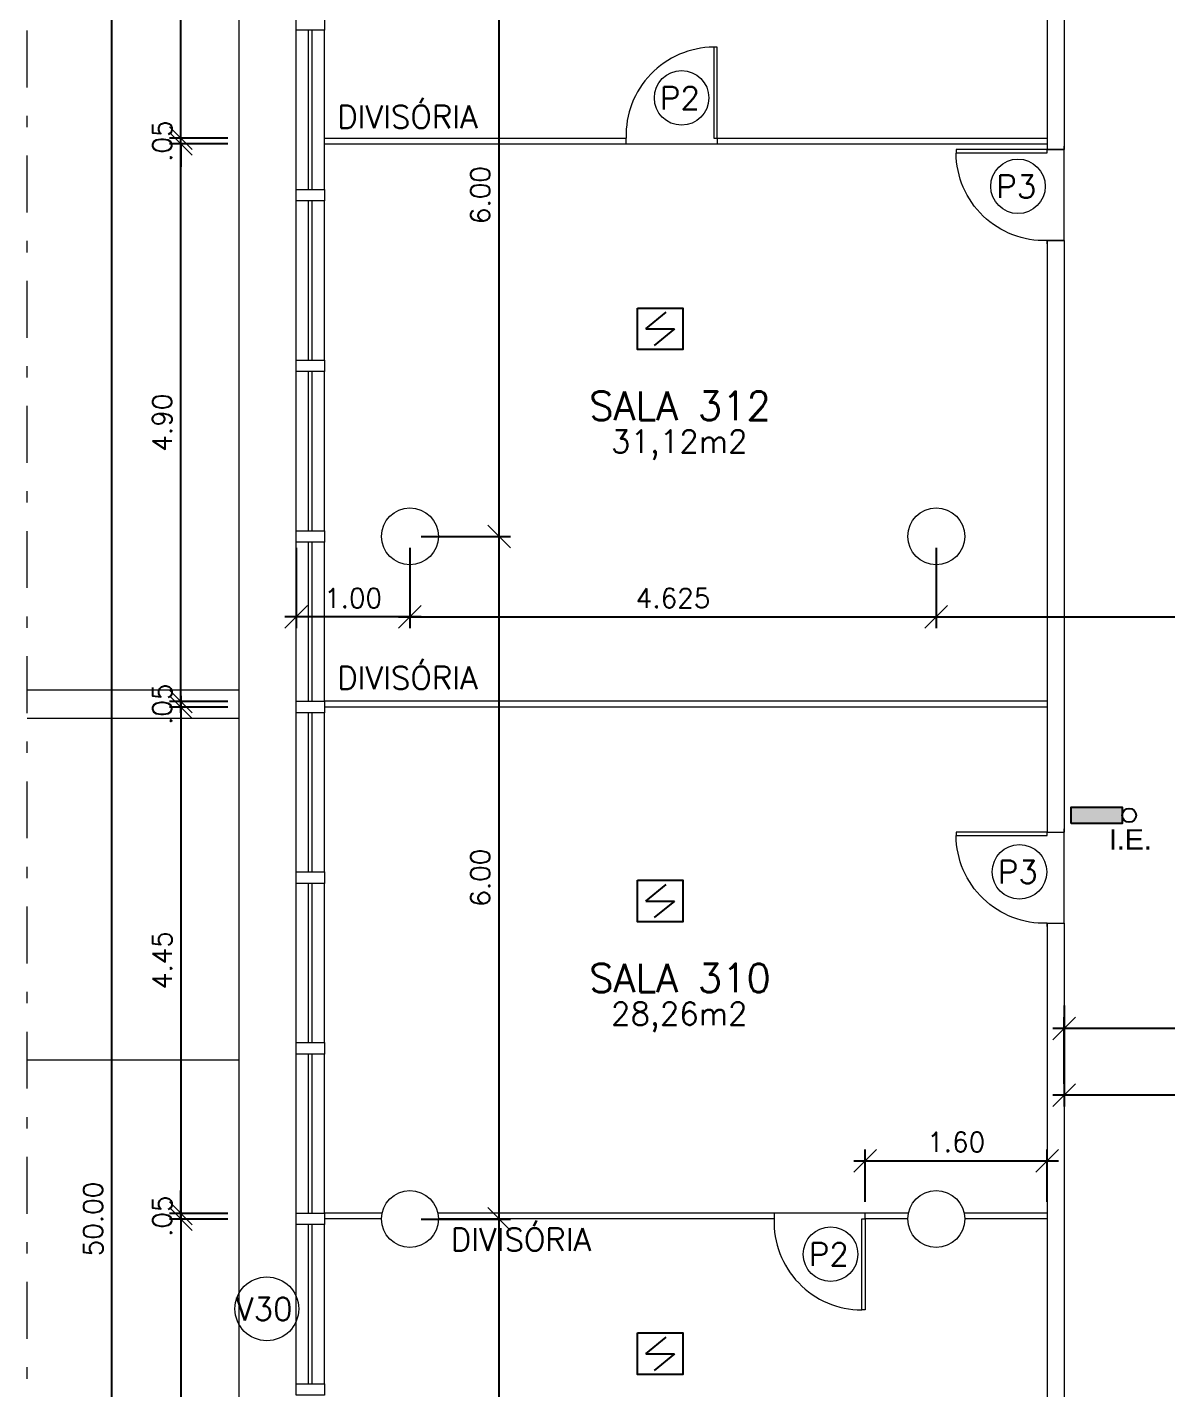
# Model space of a CAD drawing. Header units: millimetres. Extents: x 521 to 1055, y 261 to 520.
# Drawn here: x 563.33 to 573.35, y 397.75 to 409.72 of the extents above; entities that cross this region are included whole.
import ezdxf
from ezdxf.enums import TextEntityAlignment as Align

# ---------------------------------------------------------------- set-up
doc = ezdxf.new("R2010")
doc.units = ezdxf.units.MM
doc.linetypes.add('CONTINU', pattern=[0])
doc.linetypes.add('DASHDOTX2', pattern=[2, 1, -0.5, 0, -0.5])
doc.layers.add('0.1', color=8, linetype='Continuous', lineweight=13)
doc.layers.add('ppci', color=8, linetype='Continuous')
doc.styles.add('ROMANS', font='romans')
doc.styles.get("Standard").update_dxf_attribs({"font": 'romans.shx'})
doc.styles.add('STYLE1', font='sanss___.ttf')
doc.dimstyles.new('Fares Eng - 50', dxfattribs={"dimscale": 2, "dimtxt": 0.085, "dimasz": 0.1, "dimexe": 0.05, "dimexo": 0.05, "dimgap": 0.04, "dimtad": 1, "dimzin": 4, "dimdsep": 46, "dimtxsty": 'ROMANS', "dimblk1": 'OBLIQUE', "dimblk2": 'OBLIQUE', "dimsah": 1, "dimcen": 0.05, "dimdle": 0.05, "dimclrd": 8, "dimclre": 8, "dimclrt": 8, "dimaunit": 1, "dimadec": 0, "dimazin": 0, "dimtfac": 1, "dimtix": 1, "dimtmove": 2, "dimatfit": 0, "dimldrblk": 'OPEN90', "dimfxl": 1, "dimtolj": 1, "dimtzin": 0, "dimarcsym": 0})

# ---------------------------------------------------------------- blocks, each defined once
blk = doc.blocks.new('P80')
for points in [[(0, 0.86), (0, 0.83), (0.15, 0.83), (0.15, 0.86)], [(0, 0), (0, 0.03), (0.15, 0.03), (0.15, 0)]]:
    blk.add_lwpolyline(points)
blk.add_lwpolyline([(-0.8, 0.06), (0, 0.06), (0, 0.03), (-0.8, 0.03)], close=True)
at = {"color": 8}
blk.add_arc((-0.025, 0.056), 0.775, 88.1408, 179.6698, dxfattribs=at)
blk = doc.blocks.new('_OBLIQUE')
at = {"color": 0, "linetype": 'ByBlock'}
blk.add_line((-0.5, -0.5), (0.5, 0.5), dxfattribs=at)
blk = doc.blocks.new('*D911')
at = {"layer": '0.1', "color": 8, "linetype": 'CONTINU', "lineweight": -2, "transparency": 16777216}
for p, q in [((565.688, 405.146), (565.688, 404.439)), ((566.688, 405.146), (566.688, 404.439)), ((566.788, 404.539), (565.588, 404.539))]:
    blk.add_line(p, q, dxfattribs=at)
at = {"layer": 'DEFPOINTS', "color": 0, "linetype": 'CONTINU', "lineweight": -2, "transparency": 16777216}
for p in [(565.688, 405.246), (566.688, 405.246), (565.688, 404.539)]:
    blk.add_point(p, dxfattribs=at)
at = {"layer": '0.1', "color": 8, "linetype": 'CONTINU', "lineweight": -2, "transparency": 16777216, "xscale": 0.2, "yscale": 0.2, "zscale": 0.2, "rotation": 180}
blk.add_blockref('_OBLIQUE', (565.688, 404.539), dxfattribs=at)
at = {"layer": '0.1', "color": 8, "linetype": 'CONTINU', "lineweight": -2, "transparency": 16777216, "xscale": 0.2, "yscale": 0.2, "zscale": 0.2}
blk.add_blockref('_OBLIQUE', (566.688, 404.539), dxfattribs=at)
at = {"layer": '0.1', "color": 8, "linetype": 'CONTINU', "transparency": 16777216, "insert": (566.188, 404.704), "char_height": 0.17, "attachment_point": 5, "style": 'ROMANS'}
blk.add_mtext('\\A1;1.00', dxfattribs=at)
blk = doc.blocks.new('_Open90')
at = {"color": 0, "linetype": 'ByBlock', "lineweight": -2}
for p, q in [((0, 0), (-1, 0)), ((-0.5, 0.5), (0, 0)), ((0, 0), (-0.5, -0.5))]:
    blk.add_line(p, q, dxfattribs=at)
blk = doc.blocks.new('*D912')
at = {"layer": '0.1', "color": 8, "linetype": 'CONTINU', "lineweight": -2, "transparency": 16777216}
for p, q in [((566.688, 405.146), (566.688, 404.439)), ((571.313, 405.146), (571.313, 404.439)), ((566.588, 404.539), (571.413, 404.539))]:
    blk.add_line(p, q, dxfattribs=at)
at = {"layer": 'DEFPOINTS', "color": 0, "linetype": 'CONTINU', "lineweight": -2, "transparency": 16777216}
for p in [(566.688, 405.246), (571.313, 405.246), (571.313, 404.539)]:
    blk.add_point(p, dxfattribs=at)
at = {"layer": '0.1', "color": 8, "linetype": 'CONTINU', "lineweight": -2, "transparency": 16777216, "xscale": 0.2, "yscale": 0.2, "zscale": 0.2, "rotation": 180}
blk.add_blockref('_OBLIQUE', (566.688, 404.539), dxfattribs=at)
at = {"layer": '0.1', "color": 8, "linetype": 'CONTINU', "lineweight": -2, "transparency": 16777216, "xscale": 0.2, "yscale": 0.2, "zscale": 0.2}
blk.add_blockref('_OBLIQUE', (571.313, 404.539), dxfattribs=at)
at = {"layer": '0.1', "color": 8, "linetype": 'CONTINU', "transparency": 16777216, "insert": (569, 404.704), "char_height": 0.17, "attachment_point": 5, "style": 'ROMANS'}
blk.add_mtext('\\A1;4.625', dxfattribs=at)
blk = doc.blocks.new('*D913')
at = {"layer": '0.1', "color": 8, "linetype": 'CONTINU', "lineweight": -2, "transparency": 16777216}
for p, q in [((571.313, 405.146), (571.313, 404.439)), ((576.063, 405.146), (576.063, 404.439)), ((571.213, 404.539), (576.163, 404.539))]:
    blk.add_line(p, q, dxfattribs=at)
at = {"layer": 'DEFPOINTS', "color": 0, "linetype": 'CONTINU', "lineweight": -2, "transparency": 16777216}
for p in [(571.313, 405.246), (576.063, 405.246), (576.063, 404.539)]:
    blk.add_point(p, dxfattribs=at)
at = {"layer": '0.1', "color": 8, "linetype": 'CONTINU', "lineweight": -2, "transparency": 16777216, "xscale": 0.2, "yscale": 0.2, "zscale": 0.2, "rotation": 180}
blk.add_blockref('_OBLIQUE', (571.313, 404.539), dxfattribs=at)
at = {"layer": '0.1', "color": 8, "linetype": 'CONTINU', "lineweight": -2, "transparency": 16777216, "xscale": 0.2, "yscale": 0.2, "zscale": 0.2}
blk.add_blockref('_OBLIQUE', (576.063, 404.539), dxfattribs=at)
at = {"layer": '0.1', "color": 8, "linetype": 'CONTINU', "transparency": 16777216, "insert": (573.688, 404.704), "char_height": 0.17, "attachment_point": 5, "style": 'ROMANS'}
blk.add_mtext('\\A1;4.75', dxfattribs=at)
blk = doc.blocks.new('*D917')
at = {"layer": '0.1', "color": 8, "linetype": 'CONTINU', "lineweight": -2, "transparency": 16777216}
for p, q in [((572.438, 401.122), (572.438, 400.234)), ((574.938, 400.035), (574.938, 400.434)), ((575.038, 400.334), (572.338, 400.334))]:
    blk.add_line(p, q, dxfattribs=at)
at = {"layer": 'DEFPOINTS', "color": 0, "linetype": 'CONTINU', "lineweight": -2, "transparency": 16777216}
for p in [(572.438, 401.222), (572.438, 400.334), (574.938, 399.935)]:
    blk.add_point(p, dxfattribs=at)
at = {"layer": '0.1', "color": 8, "linetype": 'CONTINU', "lineweight": -2, "transparency": 16777216, "xscale": 0.2, "yscale": 0.2, "zscale": 0.2, "rotation": 180}
blk.add_blockref('_OBLIQUE', (572.438, 400.334), dxfattribs=at)
at = {"layer": '0.1', "color": 8, "linetype": 'CONTINU', "lineweight": -2, "transparency": 16777216, "xscale": 0.2, "yscale": 0.2, "zscale": 0.2}
blk.add_blockref('_OBLIQUE', (574.938, 400.334), dxfattribs=at)
at = {"layer": '0.1', "color": 8, "linetype": 'CONTINU', "transparency": 16777216, "insert": (573.688, 400.499), "char_height": 0.17, "attachment_point": 5, "style": 'ROMANS'}
blk.add_mtext('\\A1;2.50', dxfattribs=at)
blk = doc.blocks.new('*D925')
at = {"layer": '0.1', "color": 8, "linetype": 'CONTINU', "lineweight": -2, "transparency": 16777216}
for p, q in [((564.068, 374.146), (564.068, 424.346)), ((564.475, 424.246), (563.968, 424.246)), ((564.475, 374.246), (563.968, 374.246))]:
    blk.add_line(p, q, dxfattribs=at)
at = {"layer": 'DEFPOINTS', "color": 0, "linetype": 'CONTINU', "lineweight": -2, "transparency": 16777216}
for p in [(564.068, 424.246), (564.575, 424.246), (564.575, 374.246)]:
    blk.add_point(p, dxfattribs=at)
at = {"layer": '0.1', "color": 8, "linetype": 'CONTINU', "lineweight": -2, "transparency": 16777216, "xscale": 0.2, "yscale": 0.2, "zscale": 0.2}
for p, rotation in [((564.068, 424.246), 90), ((564.068, 374.246), 270)]:
    blk.add_blockref('_OBLIQUE', p, dxfattribs=dict(at, rotation=rotation))
at = {"layer": '0.1', "color": 8, "linetype": 'CONTINU', "transparency": 16777216, "insert": (563.903, 399.246), "char_height": 0.17, "attachment_point": 5, "rotation": 90, "style": 'ROMANS'}
blk.add_mtext('\\A1;50.00', dxfattribs=at)
blk = doc.blocks.new('*D998')
at = {"layer": '0.1', "color": 8, "linetype": 'CONTINU', "lineweight": -2, "transparency": 16777216}
for p, q in [((572.438, 400.434), (572.438, 401.021)), ((581.588, 400.434), (581.588, 401.021)), ((581.688, 400.921), (572.338, 400.921))]:
    blk.add_line(p, q, dxfattribs=at)
at = {"layer": 'DEFPOINTS', "color": 0, "linetype": 'CONTINU', "lineweight": -2, "transparency": 16777216}
for p in [(572.438, 400.921), (572.438, 400.334), (581.588, 400.334)]:
    blk.add_point(p, dxfattribs=at)
at = {"layer": '0.1', "color": 8, "linetype": 'CONTINU', "lineweight": -2, "transparency": 16777216, "xscale": 0.2, "yscale": 0.2, "zscale": 0.2, "rotation": 180}
blk.add_blockref('_OBLIQUE', (572.438, 400.921), dxfattribs=at)
at = {"layer": '0.1', "color": 8, "linetype": 'CONTINU', "lineweight": -2, "transparency": 16777216, "xscale": 0.2, "yscale": 0.2, "zscale": 0.2}
blk.add_blockref('_OBLIQUE', (581.588, 400.921), dxfattribs=at)
at = {"layer": '0.1', "color": 8, "linetype": 'CONTINU', "transparency": 16777216, "insert": (577.013, 401.086), "char_height": 0.17, "attachment_point": 5, "style": 'ROMANS'}
blk.add_mtext('\\A1;9.15', dxfattribs=at)
blk = doc.blocks.new('*D1008')
at = {"layer": '0.1', "color": 8, "linetype": 'CONTINU', "lineweight": -2, "transparency": 16777216}
for p, q in [((567.471, 393.146), (567.471, 399.346)), ((566.788, 399.246), (567.571, 399.246)), ((566.788, 393.246), (567.571, 393.246))]:
    blk.add_line(p, q, dxfattribs=at)
at = {"layer": 'DEFPOINTS', "color": 0, "linetype": 'CONTINU', "lineweight": -2, "transparency": 16777216}
for p in [(566.688, 399.246), (567.471, 399.246), (566.688, 393.246)]:
    blk.add_point(p, dxfattribs=at)
at = {"layer": '0.1', "color": 8, "linetype": 'CONTINU', "lineweight": -2, "transparency": 16777216, "xscale": 0.2, "yscale": 0.2, "zscale": 0.2}
for p, rotation in [((567.471, 399.246), 90), ((567.471, 393.246), 270)]:
    blk.add_blockref('_OBLIQUE', p, dxfattribs=dict(at, rotation=rotation))
at = {"layer": '0.1', "color": 8, "linetype": 'CONTINU', "transparency": 16777216, "insert": (567.306, 396.246), "char_height": 0.17, "attachment_point": 5, "rotation": 90, "style": 'ROMANS'}
blk.add_mtext('\\A1;6.00', dxfattribs=at)
blk = doc.blocks.new('*D1009')
at = {"layer": '0.1', "color": 8, "linetype": 'CONTINU', "lineweight": -2, "transparency": 16777216}
for p, q in [((567.471, 399.146), (567.471, 405.346)), ((566.788, 405.246), (567.571, 405.246)), ((566.788, 399.246), (567.571, 399.246))]:
    blk.add_line(p, q, dxfattribs=at)
at = {"layer": 'DEFPOINTS', "color": 0, "linetype": 'CONTINU', "lineweight": -2, "transparency": 16777216}
for p in [(566.688, 405.246), (567.471, 405.246), (566.688, 399.246)]:
    blk.add_point(p, dxfattribs=at)
at = {"layer": '0.1', "color": 8, "linetype": 'CONTINU', "lineweight": -2, "transparency": 16777216, "xscale": 0.2, "yscale": 0.2, "zscale": 0.2}
for p, rotation in [((567.471, 405.246), 90), ((567.471, 399.246), 270)]:
    blk.add_blockref('_OBLIQUE', p, dxfattribs=dict(at, rotation=rotation))
at = {"layer": '0.1', "color": 8, "linetype": 'CONTINU', "transparency": 16777216, "insert": (567.306, 402.246), "char_height": 0.17, "attachment_point": 5, "rotation": 90, "style": 'ROMANS'}
blk.add_mtext('\\A1;6.00', dxfattribs=at)
blk = doc.blocks.new('*D1010')
at = {"layer": '0.1', "color": 8, "linetype": 'CONTINU', "lineweight": -2, "transparency": 16777216}
for p, q in [((567.471, 405.146), (567.471, 411.346)), ((566.788, 411.246), (567.571, 411.246)), ((566.788, 405.246), (567.571, 405.246))]:
    blk.add_line(p, q, dxfattribs=at)
at = {"layer": 'DEFPOINTS', "color": 0, "linetype": 'CONTINU', "lineweight": -2, "transparency": 16777216}
for p in [(566.688, 411.246), (567.471, 411.246), (566.688, 405.246)]:
    blk.add_point(p, dxfattribs=at)
at = {"layer": '0.1', "color": 8, "linetype": 'CONTINU', "lineweight": -2, "transparency": 16777216, "xscale": 0.2, "yscale": 0.2, "zscale": 0.2}
for p, rotation in [((567.471, 411.246), 90), ((567.471, 405.246), 270)]:
    blk.add_blockref('_OBLIQUE', p, dxfattribs=dict(at, rotation=rotation))
at = {"layer": '0.1', "color": 8, "linetype": 'CONTINU', "transparency": 16777216, "insert": (567.306, 408.246), "char_height": 0.17, "attachment_point": 5, "rotation": 90, "style": 'ROMANS'}
blk.add_mtext('\\A1;6.00', dxfattribs=at)
blk = doc.blocks.new('*D963')
at = {"layer": '0.1', "color": 8, "linetype": 'CONTINU', "lineweight": -2, "transparency": 16777216}
for p, q in [((564.675, 403.796), (564.675, 403.996)), ((565.088, 403.796), (564.575, 403.796)), ((565.088, 403.746), (564.575, 403.746)), ((564.675, 403.746), (564.675, 403.796)), ((564.675, 403.746), (564.675, 403.546))]:
    blk.add_line(p, q, dxfattribs=at)
at = {"layer": 'DEFPOINTS', "color": 0, "linetype": 'CONTINU', "lineweight": -2, "transparency": 16777216}
for p in [(564.675, 403.796), (565.188, 403.796), (565.188, 403.746)]:
    blk.add_point(p, dxfattribs=at)
at = {"layer": '0.1', "color": 8, "linetype": 'CONTINU', "lineweight": -2, "transparency": 16777216, "xscale": 0.2, "yscale": 0.2, "zscale": 0.2}
for p, rotation in [((564.675, 403.796), 270), ((564.675, 403.746), 90)]:
    blk.add_blockref('_OBLIQUE', p, dxfattribs=dict(at, rotation=rotation))
at = {"layer": '0.1', "color": 8, "linetype": 'CONTINU', "transparency": 16777216, "insert": (564.51, 403.771), "char_height": 0.17, "attachment_point": 5, "rotation": 90, "style": 'ROMANS'}
blk.add_mtext('\\A1;.05', dxfattribs=at)
blk = doc.blocks.new('*D964')
at = {"layer": '0.1', "color": 8, "linetype": 'CONTINU', "lineweight": -2, "transparency": 16777216}
for p, q in [((564.675, 403.696), (564.675, 408.796)), ((565.088, 408.696), (564.575, 408.696)), ((565.088, 403.796), (564.575, 403.796))]:
    blk.add_line(p, q, dxfattribs=at)
at = {"layer": 'DEFPOINTS', "color": 0, "linetype": 'CONTINU', "lineweight": -2, "transparency": 16777216}
for p in [(564.675, 408.696), (565.188, 408.696), (565.188, 403.796)]:
    blk.add_point(p, dxfattribs=at)
at = {"layer": '0.1', "color": 8, "linetype": 'CONTINU', "lineweight": -2, "transparency": 16777216, "xscale": 0.2, "yscale": 0.2, "zscale": 0.2}
for p, rotation in [((564.675, 408.696), 90), ((564.675, 403.796), 270)]:
    blk.add_blockref('_OBLIQUE', p, dxfattribs=dict(at, rotation=rotation))
at = {"layer": '0.1', "color": 8, "linetype": 'CONTINU', "transparency": 16777216, "insert": (564.51, 406.246), "char_height": 0.17, "attachment_point": 5, "rotation": 90, "style": 'ROMANS'}
blk.add_mtext('\\A1;4.90', dxfattribs=at)
blk = doc.blocks.new('*D965')
at = {"layer": '0.1', "color": 8, "linetype": 'CONTINU', "lineweight": -2, "transparency": 16777216}
for p, q in [((564.675, 408.746), (564.675, 408.946)), ((565.088, 408.746), (564.575, 408.746)), ((564.675, 408.696), (564.675, 408.746)), ((565.088, 408.696), (564.575, 408.696)), ((564.675, 408.696), (564.675, 408.496))]:
    blk.add_line(p, q, dxfattribs=at)
at = {"layer": 'DEFPOINTS', "color": 0, "linetype": 'CONTINU', "lineweight": -2, "transparency": 16777216}
for p in [(564.675, 408.746), (565.188, 408.746), (565.188, 408.696)]:
    blk.add_point(p, dxfattribs=at)
at = {"layer": '0.1', "color": 8, "linetype": 'CONTINU', "lineweight": -2, "transparency": 16777216, "xscale": 0.2, "yscale": 0.2, "zscale": 0.2}
for p, rotation in [((564.675, 408.746), 270), ((564.675, 408.696), 90)]:
    blk.add_blockref('_OBLIQUE', p, dxfattribs=dict(at, rotation=rotation))
at = {"layer": '0.1', "color": 8, "linetype": 'CONTINU', "transparency": 16777216, "insert": (564.51, 408.721), "char_height": 0.17, "attachment_point": 5, "rotation": 90, "style": 'ROMANS'}
blk.add_mtext('\\A1;.05', dxfattribs=at)
blk = doc.blocks.new('*D966')
at = {"layer": '0.1', "color": 8, "linetype": 'CONTINU', "lineweight": -2, "transparency": 16777216}
for p, q in [((564.675, 408.646), (564.675, 417.696)), ((565.088, 417.596), (564.575, 417.596)), ((565.088, 408.746), (564.575, 408.746))]:
    blk.add_line(p, q, dxfattribs=at)
at = {"layer": 'DEFPOINTS', "color": 0, "linetype": 'CONTINU', "lineweight": -2, "transparency": 16777216}
for p in [(564.675, 417.596), (565.188, 417.596), (565.188, 408.746)]:
    blk.add_point(p, dxfattribs=at)
at = {"layer": '0.1', "color": 8, "linetype": 'CONTINU', "lineweight": -2, "transparency": 16777216, "xscale": 0.2, "yscale": 0.2, "zscale": 0.2}
for p, rotation in [((564.675, 417.596), 90), ((564.675, 408.746), 270)]:
    blk.add_blockref('_OBLIQUE', p, dxfattribs=dict(at, rotation=rotation))
at = {"layer": '0.1', "color": 8, "linetype": 'CONTINU', "transparency": 16777216, "insert": (564.51, 413.171), "char_height": 0.17, "attachment_point": 5, "rotation": 90, "style": 'ROMANS'}
blk.add_mtext('\\A1;8.85', dxfattribs=at)
blk = doc.blocks.new('*D1021')
at = {"layer": '0.1', "color": 8, "linetype": 'CONTINU', "lineweight": -2, "transparency": 16777216}
for p, q in [((564.675, 399.346), (564.675, 393.196)), ((565.088, 399.246), (564.575, 399.246)), ((565.088, 393.296), (564.575, 393.296))]:
    blk.add_line(p, q, dxfattribs=at)
at = {"layer": 'DEFPOINTS', "color": 0, "linetype": 'CONTINU', "lineweight": -2, "transparency": 16777216}
for p in [(565.188, 399.246), (564.675, 393.296), (565.188, 393.296)]:
    blk.add_point(p, dxfattribs=at)
at = {"layer": '0.1', "color": 8, "linetype": 'CONTINU', "lineweight": -2, "transparency": 16777216, "xscale": 0.2, "yscale": 0.2, "zscale": 0.2}
for p, rotation in [((564.675, 399.246), 90), ((564.675, 393.296), 270)]:
    blk.add_blockref('_OBLIQUE', p, dxfattribs=dict(at, rotation=rotation))
at = {"layer": '0.1', "color": 8, "linetype": 'CONTINU', "transparency": 16777216, "insert": (564.51, 396.271), "char_height": 0.17, "attachment_point": 5, "rotation": 90, "style": 'ROMANS'}
blk.add_mtext('\\A1;5.95', dxfattribs=at)
blk = doc.blocks.new('*D3290')
at = {"layer": '0.1', "color": 8, "linetype": 'CONTINU', "lineweight": -2, "transparency": 16777216}
for p, q in [((564.675, 399.296), (564.675, 399.496)), ((565.088, 399.296), (564.575, 399.296)), ((564.675, 399.246), (564.675, 399.296)), ((565.088, 399.246), (564.575, 399.246)), ((564.675, 399.246), (564.675, 399.046))]:
    blk.add_line(p, q, dxfattribs=at)
at = {"layer": 'DEFPOINTS', "color": 0, "linetype": 'CONTINU', "lineweight": -2, "transparency": 16777216}
for p in [(564.675, 399.296), (565.188, 399.296), (565.188, 399.246)]:
    blk.add_point(p, dxfattribs=at)
at = {"layer": '0.1', "color": 8, "linetype": 'CONTINU', "lineweight": -2, "transparency": 16777216, "xscale": 0.2, "yscale": 0.2, "zscale": 0.2}
for p, rotation in [((564.675, 399.296), 270), ((564.675, 399.246), 90)]:
    blk.add_blockref('_OBLIQUE', p, dxfattribs=dict(at, rotation=rotation))
at = {"layer": '0.1', "color": 8, "linetype": 'CONTINU', "lineweight": -2, "transparency": 16777216, "insert": (564.51, 399.271), "char_height": 0.17, "attachment_point": 5, "rotation": 90, "style": 'ROMANS'}
blk.add_mtext('\\A1;.05', dxfattribs=at)
blk = doc.blocks.new('*D3291')
at = {"layer": '0.1', "color": 8, "linetype": 'CONTINU', "lineweight": -2, "transparency": 16777216}
for p, q in [((570.688, 399.396), (570.688, 399.858)), ((572.288, 399.396), (572.288, 399.858)), ((570.588, 399.758), (572.388, 399.758))]:
    blk.add_line(p, q, dxfattribs=at)
at = {"layer": 'DEFPOINTS', "color": 0, "linetype": 'CONTINU', "lineweight": -2, "transparency": 16777216}
for p in [(572.288, 399.758), (570.688, 399.296), (572.288, 399.296)]:
    blk.add_point(p, dxfattribs=at)
at = {"layer": '0.1', "color": 8, "linetype": 'CONTINU', "lineweight": -2, "transparency": 16777216, "xscale": 0.2, "yscale": 0.2, "zscale": 0.2, "rotation": 180}
blk.add_blockref('_OBLIQUE', (570.688, 399.758), dxfattribs=at)
at = {"layer": '0.1', "color": 8, "linetype": 'CONTINU', "lineweight": -2, "transparency": 16777216, "xscale": 0.2, "yscale": 0.2, "zscale": 0.2}
blk.add_blockref('_OBLIQUE', (572.288, 399.758), dxfattribs=at)
at = {"layer": '0.1', "color": 8, "linetype": 'CONTINU', "lineweight": -2, "transparency": 16777216, "insert": (571.488, 399.923), "char_height": 0.17, "attachment_point": 5, "style": 'ROMANS'}
blk.add_mtext('\\A1;1.60', dxfattribs=at)
blk = doc.blocks.new('ÁREA')
for p in [(0.00005, 0.003762), (0, 0)]:
    blk.add_attdef('COMPARTIMENTO', text='', height=0.0025).set_placement(p, align=Align.CENTER)
at = {"color": 1}
for p in [(-0.00005, -0.003762), (-0.000099, -0.007523)]:
    blk.add_attdef('ÁREA', text='', height=0.002, dxfattribs=at).set_placement(p, align=Align.CENTER)
blk = doc.blocks.new('*D3292')
at = {"layer": '0.1', "color": 8, "linetype": 'CONTINU', "lineweight": -2, "transparency": 16777216}
for p, q in [((564.675, 403.846), (564.675, 399.196)), ((565.088, 403.746), (564.575, 403.746)), ((565.088, 399.296), (564.575, 399.296))]:
    blk.add_line(p, q, dxfattribs=at)
at = {"layer": 'DEFPOINTS', "color": 0, "linetype": 'CONTINU', "lineweight": -2, "transparency": 16777216}
for p in [(565.188, 403.746), (564.675, 399.296), (565.188, 399.296)]:
    blk.add_point(p, dxfattribs=at)
at = {"layer": '0.1', "color": 8, "linetype": 'CONTINU', "lineweight": -2, "transparency": 16777216, "xscale": 0.2, "yscale": 0.2, "zscale": 0.2}
for p, rotation in [((564.675, 403.746), 90), ((564.675, 399.296), 270)]:
    blk.add_blockref('_OBLIQUE', p, dxfattribs=dict(at, rotation=rotation))
at = {"layer": '0.1', "color": 8, "linetype": 'CONTINU', "lineweight": -2, "transparency": 16777216, "insert": (564.51, 401.521), "char_height": 0.17, "attachment_point": 5, "rotation": 90, "style": 'ROMANS'}
blk.add_mtext('\\A1;4.45', dxfattribs=at)

msp = doc.modelspace()

# ---------------------------------------------------------------- hatches: boundary and pattern name
at = {"layer": 'ppci'}
msp.add_hatch(color=10, dxfattribs=at).paths.add_polyline_path([(572.94692, 402.72283), (572.94692, 402.86533), (572.49839, 402.86533), (572.49839, 402.72283)])

# ---------------------------------------------------------------- linework, layer by layer
at = {"layer": '0.1', "color": 8, "linetype": 'DASHDOTX2', "ltscale": 0.5}
msp.add_line((563.32502, 365.19275), (563.32502, 428.20423), dxfattribs=at)
at = {"layer": '0.1', "color": 8, "linetype": 'CONTINU'}
for p, q in [((565.18774, 375.39649), (565.18774, 423.09649)), ((565.68774, 408.29649), (565.68774, 409.69649)), ((565.79774, 408.29649), (565.79774, 409.69649)), ((565.82774, 408.29649), (565.82774, 409.69649)), ((565.93774, 408.29649), (565.93774, 409.69649)), ((565.93774, 408.74649), (568.58774, 408.74649)), ((568.58774, 408.69649), (568.58774, 408.74649)), ((569.38774, 408.74649), (569.38774, 408.69649)), ((569.38774, 408.74649), (572.28774, 408.74649)), ((565.93774, 408.69649), (568.58774, 408.69649)), ((568.58774, 408.69649), (569.38774, 408.69649)), ((569.38774, 408.69649), (572.28774, 408.69649)), ((572.43774, 407.84649), (572.43774, 408.64649)), ((565.68774, 406.79649), (565.68774, 408.19649)), ((565.79774, 406.79649), (565.79774, 408.19649)), ((565.82774, 406.79649), (565.82774, 408.19649)), ((565.93774, 406.79649), (565.93774, 408.19649)), ((565.68774, 405.29649), (565.68774, 406.69649)), ((565.79774, 405.29649), (565.79774, 406.69649)), ((565.82774, 405.29649), (565.82774, 406.69649)), ((565.93774, 405.29649), (565.93774, 406.69649)), ((565.68774, 403.79649), (565.68774, 405.19649)), ((565.79774, 403.79649), (565.79774, 405.19649)), ((565.82774, 403.79649), (565.82774, 405.19649)), ((565.93774, 403.79649), (565.93774, 405.19649)), ((572.28774, 403.79649), (565.93774, 403.79649)), ((572.28774, 403.74649), (565.93774, 403.74649)), ((565.68774, 402.29649), (565.68774, 403.69649)), ((565.79774, 402.29649), (565.79774, 403.69649)), ((565.82774, 402.29649), (565.82774, 403.69649)), ((565.93774, 402.29649), (565.93774, 403.69649)), ((572.43774, 401.84649), (572.43774, 402.64649)), ((565.68774, 400.79649), (565.68774, 402.19649)), ((565.79774, 400.79649), (565.79774, 402.19649)), ((565.82774, 400.79649), (565.82774, 402.19649)), ((565.93774, 400.79649), (565.93774, 402.19649)), ((565.68774, 399.29649), (565.68774, 400.69649)), ((565.79774, 399.29649), (565.79774, 400.69649)), ((565.82774, 399.29649), (565.82774, 400.69649)), ((565.93774, 399.29649), (565.93774, 400.69649)), ((566.44279, 399.29649), (565.93774, 399.29649)), ((569.88774, 399.29649), (566.93269, 399.29649)), ((569.88774, 399.29649), (569.88774, 399.24649)), ((570.68774, 399.29649), (569.88774, 399.29649)), ((571.06779, 399.29649), (570.68774, 399.29649)), ((570.68774, 399.24649), (570.68774, 399.29649)), ((572.28774, 399.29649), (571.55769, 399.29649)), ((565.68774, 397.79649), (565.68774, 399.19649)), ((565.79774, 397.79649), (565.79774, 399.19649)), ((565.82774, 397.79649), (565.82774, 399.19649)), ((566.43774, 399.24649), (565.93774, 399.24649)), ((565.93774, 397.79649), (565.93774, 399.19649)), ((569.88774, 399.24649), (566.93774, 399.24649)), ((571.06274, 399.24649), (570.68774, 399.24649)), ((572.28774, 399.24649), (571.56274, 399.24649))]:
    msp.add_line(p, q, dxfattribs=at)
at = {"layer": '0.1', "color": 7}
for p, q in [((572.28774, 413.84649), (572.28774, 408.64649)), ((572.43774, 413.84649), (572.43774, 408.64649)), ((572.43774, 408.64649), (572.28774, 408.64649)), ((572.43774, 407.84649), (572.28774, 407.84649)), ((572.28774, 407.84649), (572.28774, 402.64649)), ((572.43774, 407.84649), (572.43774, 402.64649)), ((572.28774, 402.64649), (572.43774, 402.64649)), ((572.28774, 401.84649), (572.43774, 401.84649)), ((572.28774, 401.84649), (572.28774, 396.64649)), ((572.43774, 401.84649), (572.43774, 396.64649))]:
    msp.add_line(p, q, dxfattribs=at)
at = {"layer": '0.1', "color": 8}
for p, q in [((563.32502, 403.89649), (565.18774, 403.89649)), ((565.18774, 403.64649), (563.32502, 403.64649)), ((563.32502, 400.64649), (565.18774, 400.64649))]:
    msp.add_line(p, q, dxfattribs=at)
at = {"layer": '0.1', "color": 8, "linetype": 'CONTINU'}
for points in [[(565.68774, 409.79649), (565.93774, 409.79649), (565.93774, 409.69649), (565.68774, 409.69649)], [(565.68774, 408.29649), (565.93774, 408.29649), (565.93774, 408.19649), (565.68774, 408.19649)], [(565.68774, 406.79649), (565.93774, 406.79649), (565.93774, 406.69649), (565.68774, 406.69649)], [(565.68774, 405.29649), (565.93774, 405.29649), (565.93774, 405.19649), (565.68774, 405.19649)], [(565.68774, 403.79649), (565.93774, 403.79649), (565.93774, 403.69649), (565.68774, 403.69649)], [(565.68774, 402.29649), (565.93774, 402.29649), (565.93774, 402.19649), (565.68774, 402.19649)], [(565.68774, 400.79649), (565.93774, 400.79649), (565.93774, 400.69649), (565.68774, 400.69649)], [(565.68774, 399.29649), (565.93774, 399.29649), (565.93774, 399.19649), (565.68774, 399.19649)], [(565.68774, 397.79649), (565.93774, 397.79649), (565.93774, 397.69649), (565.68774, 397.69649)]]:
    msp.add_lwpolyline(points, close=True, dxfattribs=at)
at = {"layer": '0.1', "color": 8}
for points in [[(569.35774, 409.54649), (569.35774, 408.74649), (569.38774, 408.74649), (569.38774, 409.54649)], [(570.65774, 398.44649), (570.65774, 399.24649), (570.68774, 399.24649), (570.68774, 398.44649)]]:
    msp.add_lwpolyline(points, close=True, dxfattribs=at)
for centre, radius in [((569.07523, 409.10028), 0.23964), ((572.03105, 408.32293), 0.23964), ((572.04441, 402.29761), 0.23964), ((570.38435, 398.93689), 0.23964), ((565.43029, 398.45681), 0.28038)]:
    msp.add_circle(centre, radius, dxfattribs=at)
at = {"layer": '0.1', "color": 7}
for centre in [(566.68774, 405.24649), (571.31274, 405.24649), (566.68774, 399.24649), (571.31274, 399.24649)]:
    msp.add_circle(centre, 0.25, dxfattribs=at)
at = {"layer": '0.1', "color": 8}
for centre, start, end in [((569.36221, 408.77163), 90.330199, 181.859182), ((570.66221, 399.22135), 178.140818, 269.669801)]:
    msp.add_arc(centre, 0.77487, start, end, dxfattribs=at)
at = {"layer": 'ppci', "color": 10, "linetype": 'Continuous'}
for p, q in [((568.76005, 407.07116), (568.93867, 407.21747)), ((568.76005, 407.07116), (569.01335, 407.07116)), ((569.01335, 407.07116), (568.83472, 406.92484)), ((568.76005, 402.04125), (568.93867, 402.18756)), ((568.76005, 402.04125), (569.01335, 402.04125)), ((569.01335, 402.04125), (568.83472, 401.89493)), ((568.76005, 398.06213), (568.93867, 398.20845)), ((568.76005, 398.06213), (569.01335, 398.06213)), ((569.01335, 398.06213), (568.83472, 397.91582))]:
    msp.add_line(p, q, dxfattribs=at)
for points in [[(568.6888, 407.25337), (569.0846, 407.25337), (569.0846, 406.88895), (568.6888, 406.88895)], [(568.6888, 402.22345), (569.0846, 402.22345), (569.0846, 401.85904), (568.6888, 401.85904)], [(568.6888, 398.24434), (569.0846, 398.24434), (569.0846, 397.87993), (568.6888, 397.87993)]]:
    msp.add_lwpolyline(points, close=True, dxfattribs=at)
at = {"layer": 'ppci', "color": 10}
msp.add_lwpolyline([(572.49839, 402.72283), (572.49839, 402.86533), (572.94692, 402.86533), (572.94692, 402.72283)], close=True, dxfattribs=at)
msp.add_circle((573.0081, 402.79408), 0.06117, dxfattribs=at)

# ---------------------------------------------------------------- block references
at = {"layer": '0.1', "color": 8, "xscale": -1, "rotation": 180}
for p in [(572.28774, 408.67649), (572.28774, 402.67649)]:
    msp.add_blockref('P80', p, dxfattribs=at)
at = {"layer": '0.1', "color": 8}
ref = msp.add_blockref('ÁREA', (569.06144, 406.26905), dxfattribs=dict(at, xscale=133.3333333333333, yscale=133.3333333333333, zscale=133.3333333333333))
ref.add_attrib('COMPARTIMENTO', 'SALA 312', dxfattribs={"layer": '0', "color": 3, "height": 0.25}).set_placement((569.06144, 406.26905), align=Align.CENTER)
ref.add_attrib('ÁREA', '31,12m2', dxfattribs={"layer": '0', "color": 1, "height": 0.2}).set_placement((569.05481, 405.98109), align=Align.CENTER)
ref = msp.add_blockref('ÁREA', (569.06144, 401.23913), dxfattribs=dict(at, xscale=133.3333333333333, yscale=133.3333333333333, zscale=133.3333333333333))
ref.add_attrib('COMPARTIMENTO', 'SALA 310', dxfattribs={"layer": '0', "color": 3, "height": 0.25}).set_placement((569.06144, 401.23913), align=Align.CENTER)
ref.add_attrib('ÁREA', '28,26m2', dxfattribs={"layer": '0', "color": 1, "height": 0.2}).set_placement((569.05481, 400.95118), align=Align.CENTER)

# ---------------------------------------------------------------- texts
for s, p in [('P2', (568.88462, 408.99877)), ('DIVISÓRIA', (566.04922, 408.83512)), ('P3', (571.84044, 408.22141)), ('DIVISÓRIA', (566.04922, 403.90201)), ('P3', (571.85381, 402.1961)), ('DIVISÓRIA', (567.04674, 398.9651)), ('P2', (570.19374, 398.83537)), ('V30', (565.1595, 398.3553))]:
    msp.add_text(s, height=0.2, dxfattribs=at).set_placement(p)
at = {"layer": 'ppci', "color": 10, "style": 'STYLE1'}
msp.add_text('I.E.', height=0.18, dxfattribs=at).set_placement((572.83004, 402.49249))

# ---------------------------------------------------------------- dimensions: what is measured, and where the dimension line sits
at = {"layer": '0.1', "color": 8, "linetype": 'CONTINU'}
for base, p1, p2, picture, middle in [((564.06768, 424.24649), (564.57539, 374.24649), (564.57539, 424.24649), '*D925', (563.90268, 399.24649)), ((564.67539, 417.59649), (565.18774, 408.74649), (565.18774, 417.59649), '*D966', (564.51039, 413.17149)), ((567.47062, 411.24649), (566.68774, 405.24649), (566.68774, 411.24649), '*D1010', (567.30562, 408.24649)), ((564.67539, 408.74649), (565.18774, 408.69649), (565.18774, 408.74649), '*D965', (564.51039, 408.72149)), ((564.67539, 408.69649), (565.18774, 403.79649), (565.18774, 408.69649), '*D964', (564.51039, 406.24649)), ((567.47062, 405.24649), (566.68774, 399.24649), (566.68774, 405.24649), '*D1009', (567.30562, 402.24649)), ((564.67539, 403.79649), (565.18774, 403.74649), (565.18774, 403.79649), '*D963', (564.51039, 403.77149)), ((564.67539, 393.29649), (565.18774, 399.24649), (565.18774, 393.29649), '*D1021', (564.51039, 396.27149)), ((567.47062, 399.24649), (566.68774, 393.24649), (566.68774, 399.24649), '*D1008', (567.30562, 396.24649))]:
    dim = msp.add_linear_dim(base=base, p1=p1, p2=p2, angle=90, dimstyle='Fares Eng - 50', dxfattribs=at)
    dim.commit()
    dim.dimension.update_dxf_attribs({"geometry": picture, "text_midpoint": middle})
for base, p1, p2, picture, middle in [((565.68774, 404.53869), (566.68774, 405.24649), (565.68774, 405.24649), '*D911', (566.18774, 404.70369)), ((576.06274, 404.53869), (571.31274, 405.24649), (576.06274, 405.24649), '*D913', (573.68774, 404.70369)), ((572.43774, 400.33443), (574.93774, 399.93472), (572.43774, 401.22239), '*D917', (573.68774, 400.49943)), ((572.43774, 400.92149), (581.58774, 400.33443), (572.43774, 400.33443), '*D998', (577.01274, 401.08649))]:
    dim = msp.add_linear_dim(base=base, p1=p1, p2=p2, dimstyle='Fares Eng - 50', dxfattribs=at)
    dim.commit()
    dim.dimension.update_dxf_attribs({"geometry": picture, "text_midpoint": middle})
dim = msp.add_linear_dim(base=(571.31274, 404.53869), p1=(566.68774, 405.24649), p2=(571.31274, 405.24649), dimstyle='Fares Eng - 50', override={"dimdec": 3}, dxfattribs=at)
dim.commit()
dim.dimension.update_dxf_attribs({"geometry": '*D912', "text_midpoint": (569.00024, 404.70369)})
at = {"layer": '0.1', "color": 8, "linetype": 'CONTINU', "lineweight": -2}
for p1, picture, middle in [((565.18774, 403.74649), '*D3292', (564.51039, 401.52149)), ((565.18774, 399.24649), '*D3290', (564.51039, 399.27149))]:
    dim = msp.add_linear_dim(base=(564.67539, 399.29649), p1=p1, p2=(565.18774, 399.29649), angle=90, dimstyle='Fares Eng - 50', dxfattribs=at)
    dim.commit()
    dim.dimension.update_dxf_attribs({"geometry": picture, "text_midpoint": middle})
dim = msp.add_linear_dim(base=(572.28774, 399.75833), p1=(570.68774, 399.29649), p2=(572.28774, 399.29649), dimstyle='Fares Eng - 50', dxfattribs=at)
dim.commit()
dim.dimension.update_dxf_attribs({"geometry": '*D3291', "text_midpoint": (571.48774, 399.92333)})

doc.saveas('drawing.dxf')
